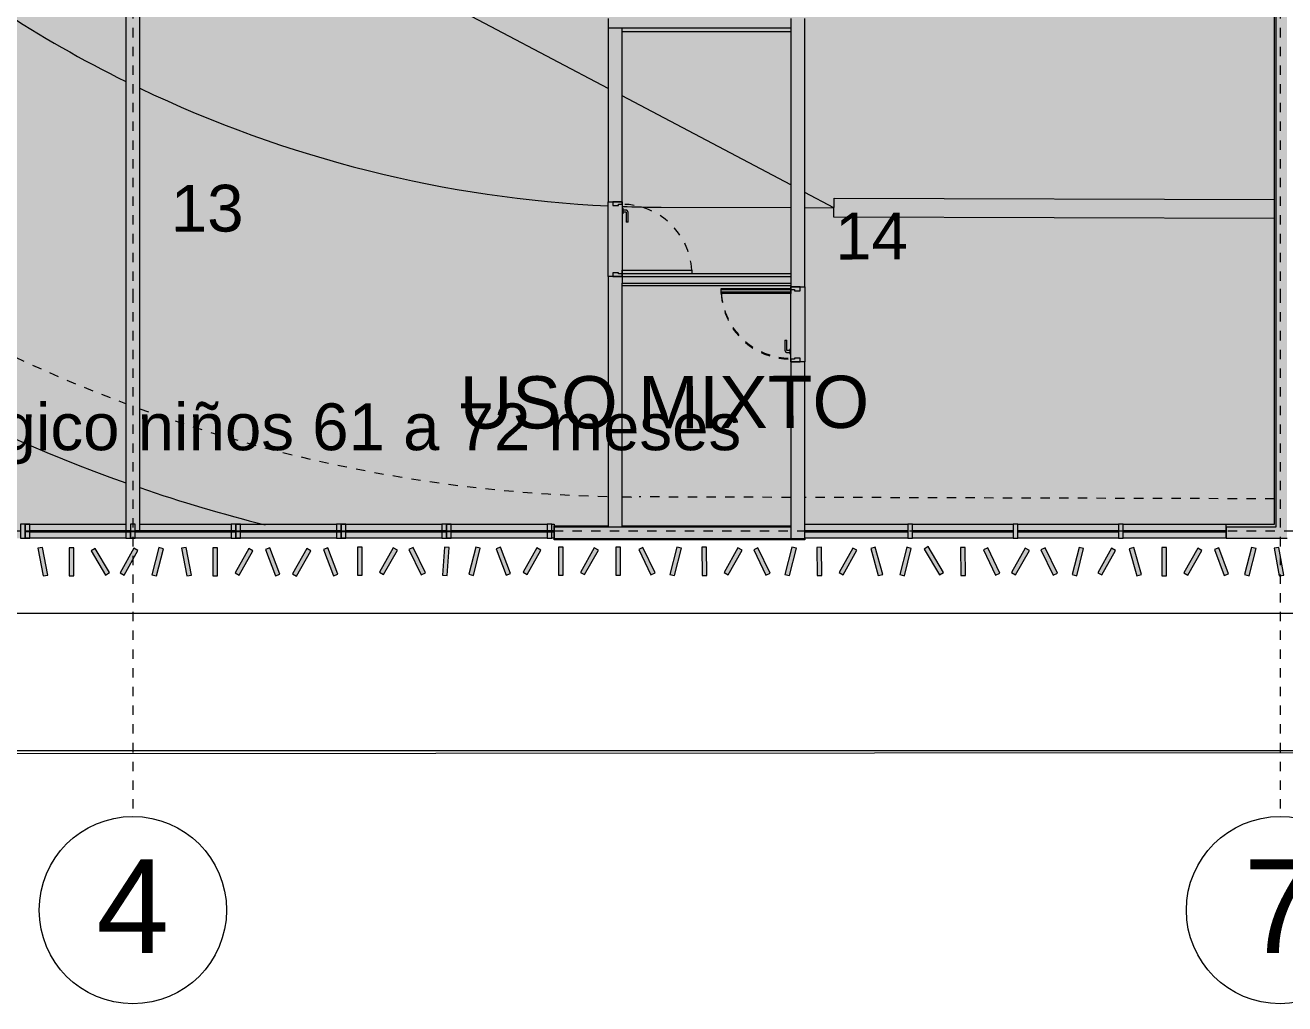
# Model space of a CAD drawing. Header units: metres. Extents: x -16.5 to 80.2, y 17.9 to 114.6.
# Drawn here: x 23.24 to 36.69, y 43.3 to 53.75 of the extents above; entities that cross this region are included whole.
import ezdxf

# ---------------------------------------------------------------- set-up
doc = ezdxf.new("R2010")
doc.units = ezdxf.units.M
for name, pattern in [('IMPORT-carrilciclo', [0.016, 0.006, -0.01]), ('LineaDiscontinua-1_5mm', [0.003, 0.0015, -0.0015]), ('LíneaDeRejilla', [0.021, 0.012, -0.003, 0.003, -0.003])]:
    doc.linetypes.add(name, pattern=pattern)
for name, color, linetype, lineweight in [('00_TEXTOS', 7, 'Continuous', 5), ('00_URB_ZONAS VERDES_NO CTA', 63, 'Continuous', 5), ('00_VIA LOCAL LOTE A SEGREGAR', 253, 'Continuous', 5), ('A-DETL-GENF', 92, 'Continuous', 5), ('A-GLAZ-CURT', 52, 'Continuous', 9), ('A-GLAZ-CWMG', 51, 'Continuous', 13), ('A-MURO', 113, 'Continuous', 9), ('A-MURO-ACHU', 111, 'Continuous', 9), ('A-PISO', 51, 'Continuous', 9), ('A-PUER', 31, 'Continuous', 5), ('A-PUER-MARC', 31, 'Continuous', 5), ('A-TEXT-NOTA', 2, 'Continuous', 5), ('A-VENT-CORT', 52, 'Continuous', 5), ('A-VENT-CORT-MARC', 51, 'Continuous', 5), ('A-WALL', 113, 'Continuous', 18), ('COTAS', 2, 'Continuous', 5), ('H-HID-APAR', 6, 'Continuous', 5), ('S-REJI', 1, 'Continuous', 5), ('S-REJI-IDEN', 1, 'Continuous', 5)]:
    doc.layers.add(name, color=color, linetype=linetype, lineweight=lineweight)
doc.styles.add('Arial_2', font='arial.ttf', dxfattribs={"height": 0.558007})
doc.styles.add('Arial_3', font='arial.ttf', dxfattribs={"height": 0.5})
doc.styles.add('Arial_5', font='arial.ttf', dxfattribs={"height": 1})

# ---------------------------------------------------------------- blocks, each defined once
blk = doc.blocks.new('Puerta-Batiente-ConDilataciones - 800x2200-4 Dilataciones-1041456-Nivel 2')
at = {"layer": 'A-PUER'}
for p, q in [((-0.372, -0.819), (-0.372, -0.075)), ((-0.332, -0.075), (-0.332, -0.819)), ((-0.332, -0.819), (-0.372, -0.819))]:
    blk.add_line(p, q, dxfattribs=at)
at = {"layer": 'A-PUER', "linetype": 'LineaDiscontinua-1_5mm'}
blk.add_arc((-0.372, -0.075), 0.744, 273.0819, 0, dxfattribs=at)
blk = doc.blocks.new('Manija-Horizontal-SinCerradura - 120-1041475-Nivel 2')
at = {"layer": 'A-PUER'}
for p, q in [((0.12, 0.008), (0.12, 0)), ((0.12, 0.008), (0.18, 0.008)), ((0.124, 0.008), (0.12, 0.008)), ((0.14, 0.038), (0.14, 0.008)), ((0.16, 0.008), (0.16, 0.038)), ((0.27, 0.063), (0.165, 0.063)), ((0.165, 0.043), (0.27, 0.043)), ((0.18, 0.008), (0.176, 0.008)), ((0.18, 0), (0.18, 0.008)), ((0.27, 0.063), (0.27, 0.043))]:
    blk.add_line(p, q, dxfattribs=at)
at = {"layer": 'A-PUER', "flags": 128}
for points in [[(0.165, 0.063), (0.164, 0.063), (0.163, 0.063), (0.162, 0.063), (0.161, 0.063), (0.16, 0.063), (0.159, 0.062), (0.158, 0.062), (0.157, 0.062), (0.156, 0.061), (0.155, 0.061), (0.154, 0.061), (0.153, 0.06), (0.153, 0.06), (0.152, 0.059), (0.151, 0.059), (0.15, 0.058), (0.149, 0.057), (0.149, 0.057), (0.148, 0.056), (0.147, 0.055), (0.146, 0.055), (0.146, 0.054), (0.145, 0.053), (0.145, 0.052), (0.144, 0.052), (0.143, 0.051), (0.143, 0.05), (0.142, 0.049), (0.142, 0.048), (0.142, 0.047), (0.141, 0.046), (0.141, 0.045), (0.141, 0.044), (0.141, 0.043), (0.14, 0.042), (0.14, 0.041), (0.14, 0.04), (0.14, 0.039), (0.14, 0.038), (0.14, 0.038)], [(0.16, 0.038), (0.16, 0.038), (0.16, 0.038), (0.16, 0.039), (0.16, 0.039), (0.16, 0.039), (0.16, 0.039), (0.16, 0.039), (0.16, 0.04), (0.16, 0.04), (0.16, 0.04), (0.16, 0.04), (0.161, 0.04), (0.161, 0.04), (0.161, 0.041), (0.161, 0.041), (0.161, 0.041), (0.161, 0.041), (0.161, 0.041), (0.161, 0.041), (0.162, 0.042), (0.162, 0.042), (0.162, 0.042), (0.162, 0.042), (0.162, 0.042), (0.162, 0.042), (0.162, 0.042), (0.163, 0.042), (0.163, 0.043), (0.163, 0.043), (0.163, 0.043), (0.163, 0.043), (0.164, 0.043), (0.164, 0.043), (0.164, 0.043), (0.164, 0.043), (0.164, 0.043), (0.165, 0.043), (0.165, 0.043), (0.165, 0.043), (0.165, 0.043)]]:
    blk.add_lwpolyline(points, dxfattribs=at)
blk = doc.blocks.new('Panel de sistema - Vidrio-10-1633781-Nivel 2')
at = {"layer": 'A-VENT-CORT'}
for p, q in [((-0.55, 0.005), (0.55, 0.005)), ((0.55, 0.005), (0.55, -0.005)), ((0.55, -0.005), (-0.55, -0.005))]:
    blk.add_line(p, q, dxfattribs=at)
blk = doc.blocks.new('Panel de sistema - Vidrio-10-1633782-Nivel 2')
at = {"layer": 'A-VENT-CORT'}
for p, q in [((-0.5375, 0.005), (0.5375, 0.005)), ((-0.5375, 0.005), (-0.5375, -0.005)), ((0.5375, 0.005), (0.5375, -0.005)), ((0.5375, -0.005), (-0.5375, -0.005))]:
    blk.add_line(p, q, dxfattribs=at)
blk = doc.blocks.new('Panel de sistema - Vidrio-10-V1-Nivel 2')
at = {"layer": 'A-VENT-CORT'}
for p, q in [((-0.55, 0.005), (0.55, 0.005)), ((-0.55, 0.005), (-0.55, -0.005)), ((0.55, 0.005), (0.55, -0.005)), ((0.55, -0.005), (-0.55, -0.005))]:
    blk.add_line(p, q, dxfattribs=at)
blk = doc.blocks.new('Panel de sistema - Vidrio-10-V2-Nivel 2')
at = {"layer": 'A-VENT-CORT'}
for p, q in [((-0.538, 0.005), (-0.538, -0.005)), ((-0.438, 0.005), (0.537, 0.005)), ((0.537, 0.005), (0.537, -0.005)), ((0.537, -0.005), (-0.538, -0.005))]:
    blk.add_line(p, q, dxfattribs=at)
blk = doc.blocks.new('Panel de sistema - Vidrio-10-1633794-Nivel 2')
at = {"layer": 'A-VENT-CORT'}
for p, q in [((-0.012, 0.005), (0.012, 0.005)), ((-0.012, 0.005), (-0.012, -0.005)), ((0.012, 0.005), (0.012, -0.005)), ((0.012, -0.005), (-0.012, -0.005))]:
    blk.add_line(p, q, dxfattribs=at)
blk = doc.blocks.new('Montante rectangular - 50x150-1633745-Nivel 2')
at = {"layer": 'A-VENT-CORT-MARC'}
for p, q in [((-0.025, -0.075), (-0.025, 0.075)), ((-0.025, 0.075), (0.025, 0.075)), ((0.025, 0.075), (0.025, -0.075)), ((0.025, -0.075), (-0.025, -0.075))]:
    blk.add_line(p, q, dxfattribs=at)
blk = doc.blocks.new('Montante rectangular - 50x150-V6-Nivel 2')
at = {"layer": 'A-VENT-CORT-MARC'}
for p, q in [((-0.025, -0.005), (-0.025, 0.075)), ((-0.025, 0.075), (0.025, 0.075)), ((0.025, 0.075), (0.025, -0.005))]:
    blk.add_line(p, q, dxfattribs=at)
blk = doc.blocks.new('Montante rectangular - 50x150-1633777-Nivel 2')
at = {"layer": 'A-VENT-CORT-MARC'}
for p, q in [((34.966, 48.417), (36.066, 48.417)), ((36.066, 48.267), (34.966, 48.267))]:
    blk.add_line(p, q, dxfattribs=at)
blk = doc.blocks.new('Montante rectangular - 50x150-1532673-Nivel 2')
at = {"layer": 'A-VENT-CORT-MARC'}
for p, q in [((33.841, 48.417), (34.916, 48.417)), ((34.916, 48.267), (33.841, 48.267))]:
    blk.add_line(p, q, dxfattribs=at)
blk = doc.blocks.new('Montante rectangular - 50x150-1633778-Nivel 2')
at = {"layer": 'A-VENT-CORT-MARC'}
for p, q in [((31.566, 48.417), (32.666, 48.417)), ((32.666, 48.267), (31.566, 48.267))]:
    blk.add_line(p, q, dxfattribs=at)
blk = doc.blocks.new('Montante rectangular - 50x150-1633792-Nivel 2')
at = {"layer": 'A-VENT-CORT-MARC'}
for p, q in [((28.866, 48.417), (28.891, 48.417)), ((28.891, 48.417), (28.891, 48.402)), ((28.891, 48.267), (28.866, 48.267))]:
    blk.add_line(p, q, dxfattribs=at)
blk = doc.blocks.new('Montante rectangular - 50x150-V54-Nivel 2')
at = {"layer": 'A-VENT-CORT-MARC'}
for p, q in [((24.466, 48.417), (25.441, 48.417)), ((25.441, 48.267), (24.366, 48.267))]:
    blk.add_line(p, q, dxfattribs=at)
blk = doc.blocks.new('DISPOSICIÓN URBANA JARDIN_dwg-1215257-Nivel 2')
at = {"layer": '00_URB_ZONAS VERDES_NO CTA', "color": 254}
for p, q in [((73.134, 79.771), (71.101, 79.679)), ((70.932, 79.671), (68.919, 79.581)), ((72.06, 78.864), (73.257, 79.562))]:
    blk.add_line(p, q, dxfattribs=at)
at = {"layer": '00_URB_ZONAS VERDES_NO CTA', "color": 254, "flags": 128}
blk.add_lwpolyline([(73.386, 79.637), (73.655, 79.794), (73.304, 79.778)], dxfattribs=at)
at = {"layer": '00_URB_ZONAS VERDES_NO CTA', "color": 254}
for start, end in [(298.4052, 300.2343), (274.8616, 297.7437), (260.5192, 274.1321)]:
    blk.add_arc((65.514, 90.096), 13, start, end, dxfattribs=at)
at = {"layer": '00_VIA LOCAL LOTE A SEGREGAR', "linetype": 'IMPORT-carrilciclo'}
for p, q in [((79.286, 79.493), (74.953, 76.968)), ((74.823, 76.892), (73.424, 76.077))]:
    blk.add_line(p, q, dxfattribs=at)
at = {"layer": '00_VIA LOCAL LOTE A SEGREGAR', "color": 254, "flags": 128}
blk.add_lwpolyline([(77.77, 82.076), (73.706, 79.708), (73.605, 79.881), (77.669, 82.249)], dxfattribs=at)
at = {"layer": '00_VIA LOCAL LOTE A SEGREGAR', "linetype": 'IMPORT-carrilciclo'}
for start, end in [(299.5809, 300.2343), (280.5142, 299.037), (258.6395, 279.9349)]:
    blk.add_arc((65.463, 89.736), 15.811, start, end, dxfattribs=at)
at = {"layer": 'COTAS', "color": 254}
for start, end in [(281.5053, 286.3213), (261.0484, 280.9568)]:
    blk.add_arc((65.463, 89.736), 16.606, start, end, dxfattribs=at)
at = {"layer": '00_TEXTOS', "color": 253, "insert": (71.119, 76.217), "char_height": 0.558, "width": 6.93249, "attachment_point": 1, "rotation": 30.5053, "line_spacing_factor": 0.941778, "style": 'Arial_2'}
blk.add_mtext('USO MIXTO', dxfattribs=at)
blk = doc.blocks.new('Puerta-Batiente-HojaLisa - 800x2200-V83-Nivel 2')
at = {"layer": 'A-PUER'}
for p, q in [((-0.372, -0.819), (-0.372, -0.075)), ((-0.372, -0.075), (-0.332, -0.075)), ((-0.332, -0.075), (-0.332, -0.819)), ((-0.332, -0.819), (-0.372, -0.819))]:
    blk.add_line(p, q, dxfattribs=at)
at = {"layer": 'A-PUER', "linetype": 'LineaDiscontinua-1_5mm'}
blk.add_arc((-0.372, -0.075), 0.744, 273.0819, 0, dxfattribs=at)
at = {"layer": 'A-PUER-MARC', "lineweight": 9}
for p, q in [((-0.36, 0.025), (-0.4, 0.025)), ((-0.4, 0.025), (-0.4, -0.075)), ((-0.36, -0.035), (-0.36, 0.025)), ((0.4, 0.025), (0.36, 0.025)), ((0.36, 0.025), (0.36, -0.035)), ((0.4, -0.075), (0.4, 0.025)), ((-0.4, -0.075), (-0.372, -0.075)), ((-0.372, -0.075), (-0.372, -0.035)), ((-0.372, -0.035), (-0.36, -0.035)), ((0.36, -0.035), (0.372, -0.035)), ((0.372, -0.035), (0.372, -0.075)), ((0.372, -0.075), (0.4, -0.075))]:
    blk.add_line(p, q, dxfattribs=at)
blk = doc.blocks.new('Panel de sistema - Vidrio-10-1532749-Nivel 2')
at = {"layer": 'A-GLAZ-CURT'}
for p, q in [((0.55, 0.005), (-0.55, 0.005)), ((-0.55, 0.005), (-0.55, -0.005)), ((0.55, -0.005), (0.55, 0.005)), ((-0.55, -0.005), (0.55, -0.005))]:
    blk.add_line(p, q, dxfattribs=at)
blk = doc.blocks.new('Panel de sistema - Vidrio-10-1532750-Nivel 2')
at = {"layer": 'A-GLAZ-CURT'}
for p, q in [((0.5375, 0.005), (-0.5375, 0.005)), ((-0.5375, 0.005), (-0.5375, -0.005)), ((0.5375, -0.005), (0.5375, 0.005)), ((-0.5375, -0.005), (0.5375, -0.005))]:
    blk.add_line(p, q, dxfattribs=at)
blk = doc.blocks.new('Montante rectangular - 50x150-1351318-Nivel 2')
at = {"layer": 'A-GLAZ-CWMG'}
for p, q in [((-0.025, 0.075), (0.025, 0.075)), ((-0.025, -0.075), (-0.025, 0.075)), ((0.025, 0.075), (0.025, -0.075)), ((0.025, -0.075), (-0.025, -0.075))]:
    blk.add_line(p, q, dxfattribs=at)
blk = doc.blocks.new('Grid - 4mm-563819-Nivel 2')
at = {"layer": 'S-REJI-IDEN'}
blk.add_circle((0, 0), 0.004, dxfattribs=at)

msp = doc.modelspace()

# ---------------------------------------------------------------- hatches: boundary and pattern name
at = {"layer": 'A-DETL-GENF'}
h = msp.add_hatch(color=7, dxfattribs=at)
h.paths.add_polyline_path([(12.591, 48.266), (31.416, 48.266), (31.416, 50.151), (31.566, 50.151), (31.566, 48.266), (36.716, 48.267), (36.716, 55.767), (31.566, 55.767), (31.566, 55.517), (31.416, 55.517), (31.416, 54.617), (31.566, 54.617), (31.566, 54.517), (29.466, 54.517), (29.466, 54.617), (29.616, 54.617), (29.616, 55.517), (29.466, 55.517), (29.466, 55.767), (24.466, 55.767), (24.466, 48.347), (24.316, 48.347), (24.316, 55.767), (19.316, 55.767), (19.316, 55.517), (19.166, 55.517), (19.166, 54.617), (19.316, 54.617), (19.316, 54.517), (17.216, 54.519), (17.216, 54.617), (17.366, 54.617), (17.366, 55.517), (17.216, 55.517), (17.216, 55.767), (17.003, 55.767), (10.985, 52.394), (10.985, 48.417), (12.791, 48.417), (12.791, 48.267), (12.441, 48.266)], flags=0)
h.paths.add_polyline_path([(17.251, 48.267), (17.216, 48.267), (17.216, 51.102), (17.366, 51.102), (17.366, 48.267)], flags=0)
h.paths.add_polyline_path([(29.466, 48.386), (29.466, 51.062), (29.616, 51.062), (29.616, 48.386)], flags=0)
h.paths.add_polyline_path([(19.166, 48.387), (19.166, 50.162), (19.316, 50.162), (19.316, 48.387)], flags=0)
h.paths.add_polyline_path([(31.566, 50.951), (31.416, 50.951), (31.416, 53.817), (31.566, 53.817), (31.566, 50.992)], flags=0)
h.paths.add_polyline_path([(19.316, 50.962), (19.166, 50.962), (19.166, 53.817), (19.316, 53.817), (19.316, 50.992)], flags=0)
h.paths.add_polyline_path([(29.466, 51.862), (29.466, 53.717), (29.616, 53.717), (29.616, 51.862), (29.516, 51.862)], flags=0)
h.paths.add_polyline_path([(17.251, 51.902), (17.216, 51.902), (17.216, 53.717), (17.366, 53.717), (17.366, 51.902), (17.266, 51.902)], flags=0)
at = {"layer": 'A-MURO-ACHU'}
for points in [[(24.466, 48.347), (24.466, 55.767), (24.316, 55.767), (24.316, 48.347)], [(23.433, 47.865), (23.482, 47.875), (23.426, 48.17), (23.377, 48.16), (23.39, 48.09)], [(23.761, 47.867), (23.761, 48.167), (23.711, 48.167), (23.711, 47.867)], [(24.098, 47.875), (24.141, 47.901), (23.988, 48.159), (23.945, 48.133), (23.971, 48.09)], [(24.298, 47.874), (24.445, 48.136), (24.401, 48.16), (24.255, 47.898)], [(24.644, 47.865), (24.718, 48.156), (24.669, 48.168), (24.595, 47.878)], [(24.967, 47.865), (25.016, 47.875), (24.96, 48.17), (24.911, 48.16), (24.924, 48.09)], [(25.295, 47.866), (25.295, 48.166), (25.245, 48.166), (25.245, 47.866)], [(25.525, 47.873), (25.672, 48.135), (25.628, 48.159), (25.482, 47.898)], [(25.913, 47.867), (25.96, 47.885), (25.854, 48.165), (25.807, 48.148), (25.829, 48.09)], [(26.139, 47.862), (26.292, 48.135), (26.248, 48.159), (26.095, 47.886)], [(26.533, 47.867), (26.58, 47.885), (26.474, 48.165), (26.427, 48.148), (26.449, 48.09)], [(26.838, 47.873), (26.838, 48.173), (26.788, 48.173), (26.788, 47.873)], [(27.068, 47.88), (27.215, 48.142), (27.171, 48.166), (27.024, 47.905)], [(27.469, 47.877), (27.514, 47.899), (27.384, 48.169), (27.339, 48.147), (27.366, 48.09)], [(27.747, 47.871), (27.769, 48.17), (27.719, 48.174), (27.697, 47.875)], [(28.027, 47.871), (28.101, 48.162), (28.053, 48.174), (27.978, 47.883)], [(28.376, 47.873), (28.423, 47.891), (28.317, 48.172), (28.27, 48.154), (28.294, 48.09)], [(28.602, 47.879), (28.749, 48.141), (28.705, 48.165), (28.558, 47.904)], [(28.985, 47.872), (28.985, 48.172), (28.935, 48.172), (28.935, 47.872)], [(29.215, 47.879), (29.362, 48.14), (29.318, 48.165), (29.172, 47.903)], [(29.599, 47.872), (29.599, 48.172), (29.549, 48.172), (29.549, 47.872)], [(29.923, 47.876), (29.968, 47.897), (29.838, 48.168), (29.793, 48.146), (29.82, 48.09)], [(30.174, 47.87), (30.248, 48.16), (30.2, 48.173), (30.126, 47.882)], [(30.471, 47.871), (30.521, 47.871), (30.517, 48.171), (30.467, 48.171), (30.468, 48.09)], [(30.749, 47.878), (30.896, 48.14), (30.852, 48.164), (30.706, 47.902)], [(31.15, 47.875), (31.195, 47.896), (31.065, 48.167), (31.02, 48.145), (31.047, 48.09)], [(31.401, 47.869), (31.476, 48.16), (31.427, 48.172), (31.353, 47.881)], [(31.698, 47.87), (31.748, 47.871), (31.744, 48.171), (31.694, 48.17), (31.695, 48.09)], [(31.976, 47.877), (32.123, 48.139), (32.079, 48.163), (31.933, 47.902)], [(32.351, 47.869), (32.399, 47.882), (32.318, 48.171), (32.27, 48.158)], [(32.629, 47.868), (32.703, 48.159), (32.654, 48.171), (32.58, 47.881)], [(33.003, 47.878), (33.046, 47.903), (32.884, 48.178), (32.841, 48.152)], [(33.232, 47.869), (33.282, 47.87), (33.278, 48.17), (33.228, 48.169)], [(33.604, 47.873), (33.649, 47.895), (33.519, 48.165), (33.474, 48.144)], [(33.817, 47.876), (33.964, 48.138), (33.92, 48.162), (33.773, 47.901)], [(34.218, 47.873), (34.263, 47.895), (34.133, 48.165), (34.088, 48.143)], [(34.469, 47.867), (34.543, 48.158), (34.495, 48.17), (34.421, 47.88)], [(34.737, 47.876), (34.884, 48.137), (34.84, 48.162), (34.694, 47.9)], [(35.112, 47.867), (35.16, 47.881), (35.079, 48.17), (35.031, 48.156)], [(35.427, 47.868), (35.427, 48.168), (35.377, 48.168), (35.377, 47.868)], [(35.657, 47.875), (35.804, 48.137), (35.761, 48.161), (35.614, 47.899)], [(36.045, 47.869), (36.092, 47.886), (35.986, 48.167), (35.939, 48.149)], [(36.31, 47.866), (36.384, 48.157), (36.335, 48.169), (36.261, 47.879)], [(36.633, 47.865), (36.682, 47.875), (36.626, 48.17), (36.577, 48.16), (36.596, 48.059)]]:
    msp.add_hatch(color=256, dxfattribs=at).paths.add_polyline_path(points, flags=0)
h = msp.add_hatch(color=256, dxfattribs=at)
h.paths.add_polyline_path([(31.566, 48.266), (31.566, 50.151), (31.416, 50.151), (31.416, 48.266)], flags=0)
h.paths.add_polyline_path([(31.416, 50.951), (31.566, 50.951), (31.566, 53.817), (31.416, 53.817), (31.416, 50.992)], flags=0)
h = msp.add_hatch(color=256, dxfattribs=at)
h.paths.add_polyline_path([(29.466, 48.386), (29.616, 48.386), (29.616, 51.062), (29.466, 51.062), (29.466, 49.494)], flags=0)
h.paths.add_polyline_path([(29.466, 51.862), (29.616, 51.862), (29.616, 53.717), (29.466, 53.717), (29.466, 51.952)], flags=0)

# ---------------------------------------------------------------- linework, layer by layer
at = {"layer": 'A-MURO'}
for p, q in [((36.581, 48.417), (36.581, 55.767)), ((31.416, 53.677), (29.616, 53.677)), ((29.466, 51.062), (29.466, 51.862)), ((29.616, 51.862), (29.616, 51.092)), ((29.616, 51.062), (31.416, 51.062)), ((31.416, 50.962), (29.616, 50.962)), ((31.416, 50.151), (31.416, 50.951)), ((31.566, 50.951), (31.566, 50.151)), ((24.316, 48.342), (24.316, 48.347)), ((24.466, 48.342), (24.316, 48.342)), ((24.466, 48.347), (24.466, 48.342)), ((28.891, 48.402), (29.466, 48.402)), ((28.891, 48.252), (28.891, 48.402)), ((29.616, 48.402), (31.416, 48.402)), ((36.066, 48.417), (36.581, 48.417)), ((36.066, 48.267), (36.066, 48.417)), ((31.566, 48.252), (28.891, 48.252)), ((31.566, 48.266), (31.566, 48.252)), ((36.066, 48.267), (36.066, 48.267))]:
    msp.add_line(p, q, dxfattribs=at)
at = {"layer": 'A-PISO'}
for p, q in [((12.591, 47.467), (53.311, 47.467)), ((-0.727, 46.001), (54.461, 46.001)), ((46.016, 45.982), (-5.558, 45.947))]:
    msp.add_line(p, q, dxfattribs=at)
at = {"layer": 'A-WALL'}
for p, q in [((24.316, 55.767), (24.316, 48.347)), ((24.466, 48.347), (24.466, 55.767)), ((36.596, 55.767), (36.596, 48.387)), ((29.466, 53.817), (29.466, 51.862)), ((31.566, 50.951), (31.566, 53.817)), ((29.616, 53.717), (31.416, 53.717)), ((29.616, 51.862), (29.616, 53.717)), ((31.416, 53.717), (31.416, 51.092)), ((29.466, 51.862), (29.616, 51.862)), ((29.466, 51.062), (29.466, 48.386)), ((29.616, 51.062), (29.466, 51.062)), ((31.416, 51.092), (29.616, 51.092)), ((29.616, 51.092), (29.616, 51.062)), ((29.616, 50.992), (31.416, 50.992)), ((29.616, 48.386), (29.616, 50.992)), ((31.416, 50.992), (31.416, 50.951)), ((31.416, 50.951), (31.566, 50.951)), ((31.566, 50.151), (31.416, 50.151)), ((31.416, 50.151), (31.416, 48.386)), ((31.566, 48.266), (31.566, 50.151)), ((24.316, 48.347), (24.466, 48.347)), ((29.466, 48.386), (28.891, 48.386)), ((28.891, 48.386), (28.891, 48.266)), ((31.416, 48.386), (29.616, 48.386)), ((36.596, 48.387), (36.066, 48.387)), ((36.066, 48.387), (36.066, 48.267)), ((23.426, 48.17), (23.377, 48.16)), ((23.377, 48.16), (23.433, 47.865)), ((23.482, 47.875), (23.426, 48.17)), ((23.761, 48.167), (23.711, 48.167)), ((23.711, 48.167), (23.711, 47.867)), ((23.761, 47.867), (23.761, 48.167)), ((23.988, 48.159), (23.945, 48.133)), ((24.141, 47.901), (23.988, 48.159)), ((24.401, 48.16), (24.255, 47.898)), ((24.445, 48.136), (24.401, 48.16)), ((24.669, 48.168), (24.595, 47.878)), ((24.644, 47.865), (24.718, 48.156)), ((24.718, 48.156), (24.669, 48.168)), ((24.96, 48.17), (24.911, 48.16)), ((24.911, 48.16), (24.967, 47.865)), ((25.016, 47.875), (24.96, 48.17)), ((25.295, 48.166), (25.245, 48.166)), ((25.245, 48.166), (25.245, 47.866)), ((25.295, 47.866), (25.295, 48.166)), ((25.628, 48.159), (25.482, 47.898)), ((25.672, 48.135), (25.628, 48.159)), ((25.854, 48.165), (25.807, 48.148)), ((25.96, 47.885), (25.854, 48.165)), ((26.248, 48.159), (26.095, 47.886)), ((26.292, 48.135), (26.248, 48.159)), ((26.474, 48.165), (26.427, 48.148)), ((26.58, 47.885), (26.474, 48.165)), ((26.838, 48.173), (26.788, 48.173)), ((26.788, 48.173), (26.788, 47.873)), ((26.838, 47.873), (26.838, 48.173)), ((27.171, 48.166), (27.024, 47.905)), ((27.215, 48.142), (27.171, 48.166)), ((27.384, 48.169), (27.339, 48.147)), ((27.514, 47.899), (27.384, 48.169)), ((27.719, 48.174), (27.697, 47.875)), ((27.769, 48.17), (27.719, 48.174)), ((27.747, 47.871), (27.769, 48.17)), ((28.053, 48.174), (27.978, 47.883)), ((28.027, 47.871), (28.101, 48.162)), ((28.101, 48.162), (28.053, 48.174)), ((28.317, 48.172), (28.27, 48.154)), ((28.27, 48.154), (28.376, 47.873)), ((28.423, 47.891), (28.317, 48.172)), ((28.705, 48.165), (28.558, 47.904)), ((28.749, 48.141), (28.705, 48.165)), ((28.891, 48.266), (31.566, 48.266)), ((28.985, 48.172), (28.935, 48.172)), ((28.935, 48.172), (28.935, 47.872)), ((28.985, 47.872), (28.985, 48.172)), ((29.318, 48.165), (29.172, 47.903)), ((29.362, 48.14), (29.318, 48.165)), ((29.599, 48.172), (29.549, 48.172)), ((29.549, 48.172), (29.549, 47.872)), ((29.599, 47.872), (29.599, 48.172)), ((29.838, 48.168), (29.793, 48.146)), ((29.968, 47.897), (29.838, 48.168)), ((30.2, 48.173), (30.126, 47.882)), ((30.174, 47.87), (30.248, 48.16)), ((30.248, 48.16), (30.2, 48.173)), ((30.517, 48.171), (30.467, 48.171)), ((30.467, 48.171), (30.471, 47.871)), ((30.521, 47.871), (30.517, 48.171)), ((30.852, 48.164), (30.706, 47.902)), ((30.896, 48.14), (30.852, 48.164)), ((31.065, 48.167), (31.02, 48.145)), ((31.195, 47.896), (31.065, 48.167)), ((31.427, 48.172), (31.353, 47.881)), ((31.401, 47.869), (31.476, 48.16)), ((31.476, 48.16), (31.427, 48.172)), ((31.744, 48.171), (31.694, 48.17)), ((31.694, 48.17), (31.698, 47.87)), ((31.748, 47.871), (31.744, 48.171)), ((32.079, 48.163), (31.933, 47.902)), ((32.123, 48.139), (32.079, 48.163)), ((32.318, 48.171), (32.27, 48.158)), ((32.27, 48.158), (32.351, 47.869)), ((32.399, 47.882), (32.318, 48.171)), ((32.654, 48.171), (32.58, 47.881)), ((32.629, 47.868), (32.703, 48.159)), ((32.703, 48.159), (32.654, 48.171)), ((32.884, 48.178), (32.841, 48.152)), ((33.046, 47.903), (32.884, 48.178)), ((33.278, 48.17), (33.228, 48.169)), ((33.228, 48.169), (33.232, 47.869)), ((33.282, 47.87), (33.278, 48.17)), ((33.519, 48.165), (33.474, 48.144)), ((33.649, 47.895), (33.519, 48.165)), ((33.92, 48.162), (33.773, 47.901)), ((33.964, 48.138), (33.92, 48.162)), ((34.133, 48.165), (34.088, 48.143)), ((34.263, 47.895), (34.133, 48.165)), ((34.495, 48.17), (34.421, 47.88)), ((34.469, 47.867), (34.543, 48.158)), ((34.543, 48.158), (34.495, 48.17)), ((34.84, 48.162), (34.694, 47.9)), ((34.884, 48.137), (34.84, 48.162)), ((35.079, 48.17), (35.031, 48.156)), ((35.031, 48.156), (35.112, 47.867)), ((35.16, 47.881), (35.079, 48.17)), ((35.427, 48.168), (35.377, 48.168)), ((35.377, 48.168), (35.377, 47.868)), ((35.427, 47.868), (35.427, 48.168)), ((35.761, 48.161), (35.614, 47.899)), ((35.804, 48.137), (35.761, 48.161)), ((35.986, 48.167), (35.939, 48.149)), ((36.092, 47.886), (35.986, 48.167)), ((36.066, 48.267), (36.716, 48.267)), ((36.335, 48.169), (36.261, 47.879)), ((36.31, 47.866), (36.384, 48.157)), ((36.384, 48.157), (36.335, 48.169)), ((36.626, 48.17), (36.577, 48.16)), ((36.577, 48.16), (36.633, 47.865)), ((36.682, 47.875), (36.626, 48.17)), ((23.945, 48.133), (24.098, 47.875)), ((24.298, 47.874), (24.445, 48.136)), ((25.525, 47.873), (25.672, 48.135)), ((25.807, 48.148), (25.913, 47.867)), ((26.139, 47.862), (26.292, 48.135)), ((26.427, 48.148), (26.533, 47.867)), ((27.068, 47.88), (27.215, 48.142)), ((27.339, 48.147), (27.469, 47.877)), ((28.602, 47.879), (28.749, 48.141)), ((29.215, 47.879), (29.362, 48.14)), ((29.793, 48.146), (29.923, 47.876)), ((30.749, 47.878), (30.896, 48.14)), ((31.02, 48.145), (31.15, 47.875)), ((31.976, 47.877), (32.123, 48.139)), ((32.841, 48.152), (33.003, 47.878)), ((33.474, 48.144), (33.604, 47.873)), ((33.817, 47.876), (33.964, 48.138)), ((34.088, 48.143), (34.218, 47.873)), ((34.737, 47.876), (34.884, 48.137)), ((35.657, 47.875), (35.804, 48.137)), ((35.939, 48.149), (36.045, 47.869)), ((24.098, 47.875), (24.141, 47.901)), ((24.255, 47.898), (24.298, 47.874)), ((25.482, 47.898), (25.525, 47.873)), ((25.913, 47.867), (25.96, 47.885)), ((26.095, 47.886), (26.139, 47.862)), ((26.533, 47.867), (26.58, 47.885)), ((27.024, 47.905), (27.068, 47.88)), ((27.469, 47.877), (27.514, 47.899)), ((27.978, 47.883), (28.027, 47.871)), ((28.376, 47.873), (28.423, 47.891)), ((28.558, 47.904), (28.602, 47.879)), ((29.172, 47.903), (29.215, 47.879)), ((29.923, 47.876), (29.968, 47.897)), ((30.706, 47.902), (30.749, 47.878)), ((31.15, 47.875), (31.195, 47.896)), ((31.933, 47.902), (31.976, 47.877)), ((33.003, 47.878), (33.046, 47.903)), ((33.604, 47.873), (33.649, 47.895)), ((33.773, 47.901), (33.817, 47.876)), ((34.218, 47.873), (34.263, 47.895)), ((34.694, 47.9), (34.737, 47.876)), ((35.614, 47.899), (35.657, 47.875)), ((36.045, 47.869), (36.092, 47.886)), ((23.433, 47.865), (23.482, 47.875)), ((23.711, 47.867), (23.761, 47.867)), ((24.595, 47.878), (24.644, 47.865)), ((24.967, 47.865), (25.016, 47.875)), ((25.245, 47.866), (25.295, 47.866)), ((26.788, 47.873), (26.838, 47.873)), ((27.697, 47.875), (27.747, 47.871)), ((28.935, 47.872), (28.985, 47.872)), ((29.549, 47.872), (29.599, 47.872)), ((30.126, 47.882), (30.174, 47.87)), ((30.471, 47.871), (30.521, 47.871)), ((31.353, 47.881), (31.401, 47.869)), ((31.698, 47.87), (31.748, 47.871)), ((32.351, 47.869), (32.399, 47.882)), ((32.58, 47.881), (32.629, 47.868)), ((33.232, 47.869), (33.282, 47.87)), ((34.421, 47.88), (34.469, 47.867)), ((35.112, 47.867), (35.16, 47.881)), ((35.377, 47.868), (35.427, 47.868)), ((36.261, 47.879), (36.31, 47.866)), ((36.633, 47.865), (36.682, 47.875))]:
    msp.add_line(p, q, dxfattribs=at)
at = {"layer": 'A-WALL', "lineweight": 9}
for p, q in [((31.416, 53.817), (31.416, 53.717)), ((29.466, 53.717), (29.616, 53.717)), ((29.616, 51.062), (29.616, 50.992)), ((31.416, 51.092), (31.416, 50.992)), ((29.616, 48.386), (29.466, 48.386)), ((31.416, 48.386), (31.416, 48.266))]:
    msp.add_line(p, q, dxfattribs=at)
at = {"layer": 'S-REJI', "linetype": 'LíneaDeRejilla'}
for p, q in [((24.391, 56.517), (24.391, 50.932)), ((36.641, 56.517), (36.641, 50.932)), ((24.391, 50.932), (24.391, 50.881)), ((24.391, 50.881), (24.391, 45.296)), ((36.641, 50.932), (36.641, 50.881)), ((36.641, 50.881), (36.641, 45.296)), ((50.384, 48.342), (6.753, 48.342))]:
    msp.add_line(p, q, dxfattribs=at)

# ---------------------------------------------------------------- block references
at = {"layer": 'A-PUER'}
for name, p, rotation in [('Puerta-Batiente-HojaLisa - 800x2200-V83-Nivel 2', (29.541, 51.462), 89.99999999999997), ('Puerta-Batiente-ConDilataciones - 800x2200-4 Dilataciones-1041456-Nivel 2', (29.541, 51.462), 90.00000000000007), ('Manija-Horizontal-SinCerradura - 120-1041475-Nivel 2', (29.616, 51.912), 269.9999999999999), ('Puerta-Batiente-HojaLisa - 800x2200-V83-Nivel 2', (31.491, 50.551), 270.0000000000001), ('Puerta-Batiente-ConDilataciones - 800x2200-4 Dilataciones-1041456-Nivel 2', (31.491, 50.562), 270.0000000000001), ('Manija-Horizontal-SinCerradura - 120-1041475-Nivel 2', (31.416, 50.112), 89.99999999999991)]:
    msp.add_blockref(name, p, dxfattribs=dict(at, rotation=rotation))
at = {"layer": 'A-VENT-CORT'}
for name, p in [('Panel de sistema - Vidrio-10-1633782-Nivel 2', (23.779, 48.342)), ('Panel de sistema - Vidrio-10-V2-Nivel 2', (24.904, 48.342)), ('Panel de sistema - Vidrio-10-1633782-Nivel 2', (26.029, 48.342)), ('Panel de sistema - Vidrio-10-1633782-Nivel 2', (27.154, 48.342)), ('Panel de sistema - Vidrio-10-1633782-Nivel 2', (28.279, 48.342)), ('Panel de sistema - Vidrio-10-1633794-Nivel 2', (28.879, 48.342)), ('Panel de sistema - Vidrio-10-1633781-Nivel 2', (32.116, 48.342)), ('Panel de sistema - Vidrio-10-1633782-Nivel 2', (33.254, 48.342)), ('Panel de sistema - Vidrio-10-1633782-Nivel 2', (34.379, 48.342)), ('Panel de sistema - Vidrio-10-V1-Nivel 2', (35.516, 48.342))]:
    msp.add_blockref(name, p, dxfattribs=at)
at = {"layer": 'A-VENT-CORT', "rotation": 180}
for name, p in [('Panel de sistema - Vidrio-10-1532750-Nivel 2', (23.829, 48.342)), ('Panel de sistema - Vidrio-10-1532750-Nivel 2', (24.954, 48.342)), ('Panel de sistema - Vidrio-10-1532750-Nivel 2', (26.079, 48.342)), ('Panel de sistema - Vidrio-10-1532750-Nivel 2', (27.204, 48.342)), ('Panel de sistema - Vidrio-10-1532749-Nivel 2', (28.341, 48.342)), ('Panel de sistema - Vidrio-10-1532749-Nivel 2', (32.116, 48.342)), ('Panel de sistema - Vidrio-10-1532750-Nivel 2', (33.254, 48.342)), ('Panel de sistema - Vidrio-10-1532750-Nivel 2', (34.379, 48.342)), ('Panel de sistema - Vidrio-10-1532749-Nivel 2', (35.516, 48.342))]:
    msp.add_blockref(name, p, dxfattribs=at)
at = {"layer": 'A-VENT-CORT-MARC', "extrusion": (0, 0, -1), "rotation": 180}
for name, p in [('Montante rectangular - 50x150-1633745-Nivel 2', (-23.216, 48.342)), ('Montante rectangular - 50x150-V6-Nivel 2', (-24.341, 48.342)), ('Montante rectangular - 50x150-1633745-Nivel 2', (-25.466, 48.342)), ('Montante rectangular - 50x150-1633745-Nivel 2', (-26.591, 48.342)), ('Montante rectangular - 50x150-1633745-Nivel 2', (-27.716, 48.342)), ('Montante rectangular - 50x150-1633745-Nivel 2', (-28.841, 48.342)), ('Montante rectangular - 50x150-1633745-Nivel 2', (-32.691, 48.342)), ('Montante rectangular - 50x150-1633745-Nivel 2', (-33.816, 48.342)), ('Montante rectangular - 50x150-1633745-Nivel 2', (-34.941, 48.342))]:
    msp.add_blockref(name, p, dxfattribs=at)
at = {"layer": 'A-VENT-CORT-MARC'}
for name, p in [('Montante rectangular - 50x150-1532673-Nivel 2', (-10.6, 0)), ('Montante rectangular - 50x150-V54-Nivel 2', (0, 0)), ('Montante rectangular - 50x150-1532673-Nivel 2', (-8.35, 0)), ('Montante rectangular - 50x150-1532673-Nivel 2', (-7.225, 0)), ('Montante rectangular - 50x150-1532673-Nivel 2', (-6.1, 0)), ('Montante rectangular - 50x150-1633792-Nivel 2', (0, 0)), ('Montante rectangular - 50x150-1633778-Nivel 2', (0, 0)), ('Montante rectangular - 50x150-1532673-Nivel 2', (-1.125, 0)), ('Montante rectangular - 50x150-1532673-Nivel 2', (0, 0)), ('Montante rectangular - 50x150-1633777-Nivel 2', (0, 0))]:
    msp.add_blockref(name, p, dxfattribs=at)
at = {"layer": 'A-VENT-CORT-MARC', "extrusion": (0, 0, -1)}
for p in [(-23.266, 48.342), (-24.391, 48.342), (-25.516, 48.342), (-26.641, 48.342), (-27.766, 48.342), (-32.691, 48.342), (-33.816, 48.342), (-34.941, 48.342)]:
    msp.add_blockref('Montante rectangular - 50x150-1351318-Nivel 2', p, dxfattribs=at)
at = {"layer": 'H-HID-APAR', "rotation": 329.59469028066}
msp.add_blockref('DISPOSICIÓN URBANA JARDIN_dwg-1215257-Nivel 2', (-72.033, 20.256), dxfattribs=at)
at = {"layer": 'S-REJI-IDEN', "xscale": 249.9999999999999, "yscale": 249.9999999999999, "zscale": 249.9999999999999, "rotation": 180}
for p in [(24.391, 44.296), (36.641, 44.296)]:
    msp.add_blockref('Grid - 4mm-563819-Nivel 2', p, dxfattribs=at)

# ---------------------------------------------------------------- texts
at = {"layer": 'A-TEXT-NOTA', "color": 7, "char_height": 0.5, "width": 0.96202, "attachment_point": 1, "rotation": 0.18, "style": 'Arial_3'}
for s, insert in [('13', (24.795, 52.041)), ('14', (31.889, 51.744))]:
    msp.add_mtext(s, dxfattribs=dict(at, insert=insert))
at = {"layer": 'A-TEXT-NOTA', "color": 7, "insert": (17.569, 49.708), "char_height": 0.5, "width": 16.55485, "attachment_point": 1, "style": 'Arial_3'}
msp.add_mtext('ambiente pedagogico niños 61 a 72 meses', dxfattribs=at)
at = {"layer": 'S-REJI-IDEN', "char_height": 1, "width": 0.93044, "attachment_point": 2, "line_spacing_factor": 0.941778, "style": 'Arial_5'}
for s, insert in [('4', (24.391, 44.839)), ('7', (36.641, 44.839))]:
    msp.add_mtext(s, dxfattribs=dict(at, insert=insert))

doc.saveas('drawing.dxf')
